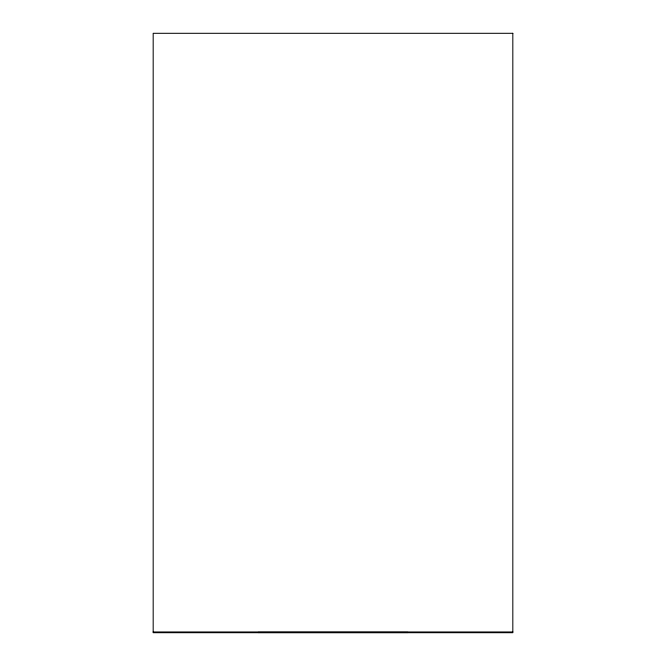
<?xml version="1.0" encoding="UTF-8"?>
<svg xmlns="http://www.w3.org/2000/svg" width="666" height="666" viewBox="0 0 666 666"><rect width="100%" height="100%" fill="white"/><g stroke="black" fill="none" stroke-linecap="round" stroke-linejoin="round"><path stroke-width="1" d="M153.18 631.967L512.82 631.967M258.075 632.375L407.925 632.375M258.075 632.542L407.925 632.542M512.82 33.3L153.18 33.3L153.18 632.7L512.82 632.7L512.82 33.3"/></g></svg>
